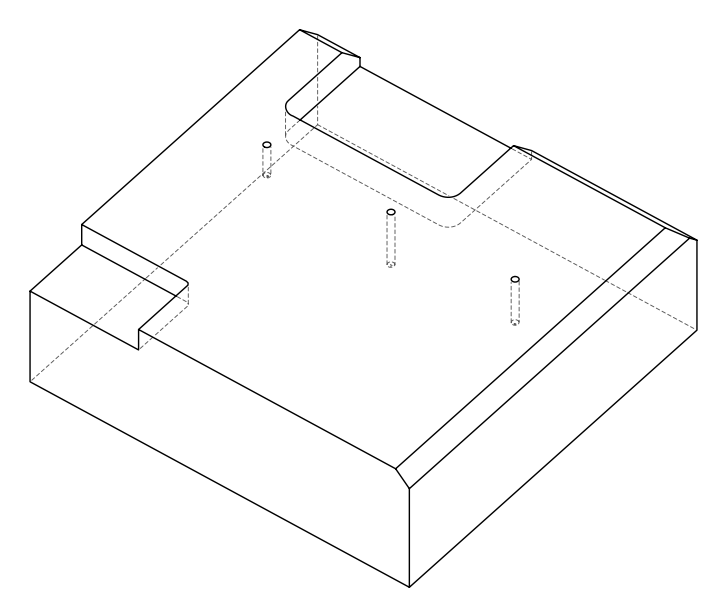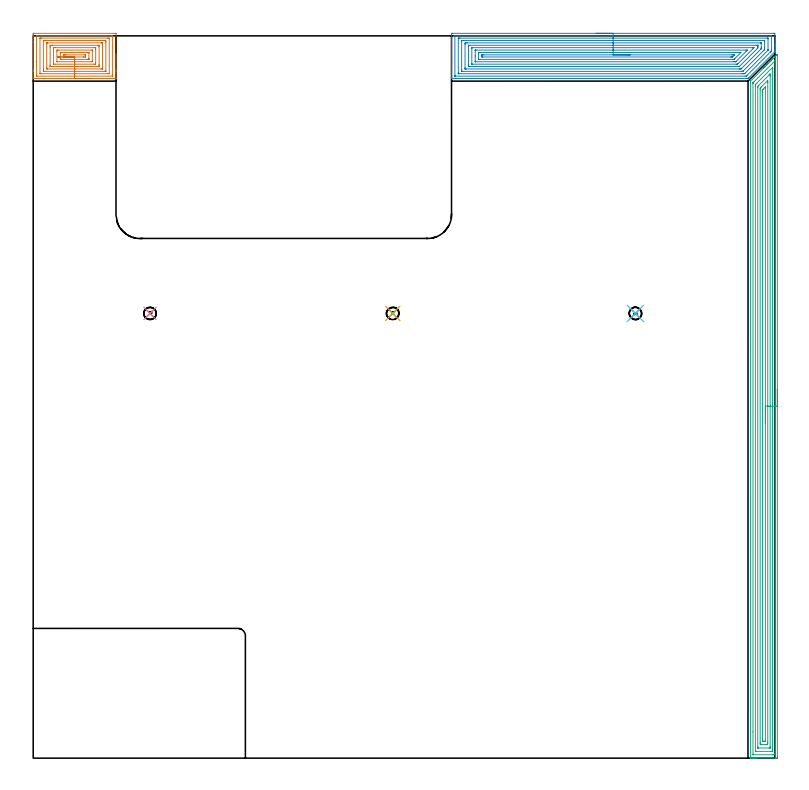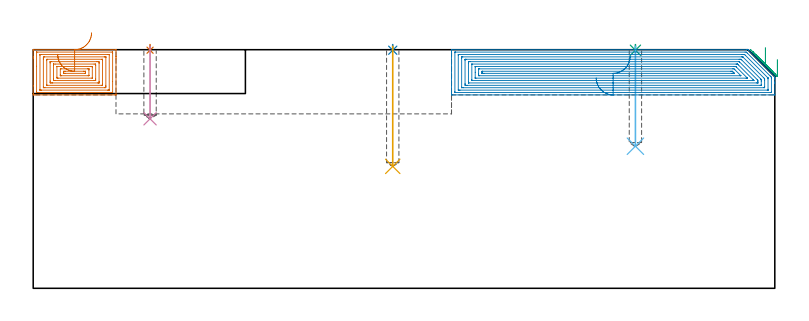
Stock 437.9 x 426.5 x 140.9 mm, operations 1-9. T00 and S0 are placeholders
(PLAN: 11 operations, 4 tool changes, 135.3 min)
(1 SPOT_DRILL | STEP1POCKET | NXT0321_9005460120000 | 0.03 min | 0 mm3)
(2 SPOT_DRILL_1 | STEP1POCKET_1 | NXT0321_9005460120000 | 0.03 min | 0 mm3)
(3 SPOT_DRILL_2 | STEP1POCKET_2 | NXT0321_9005460120000 | 0.03 min | 1 mm3)
(4 DRILL_BLIND_HOLE_INTO_CENTER | STEP1POCKET | UGT0301_468 | 0.17 min | 1630 mm3)
(5 DRILL_BLIND_HOLE_INTO_CENTER_1 | STEP1POCKET_1 | UGT0301_468 | 0.29 min | 2793 mm3)
(6 DRILL_BLIND_HOLE_INTO_CENTER_2 | STEP1POCKET_2 | UGT0301_468 | 0.24 min | 2301 mm3)
(7 AREA_MILL | FG_CHAMFER_SURFACE | UGT0205_001 | 4.25 min | 20425 mm3)
(8 AREA_MILL_1 | FG_CHAMFER_SURFACE_1 | UGT0205_001 | 15.23 min | 71029 mm3)
(9 AREA_MILL_2 | FG_CHAMFER_SURFACE_2 | UGT0205_001 | 19.86 min | 50571 mm3)
(10 MILL_CORNER_NOTCH_RECTANGULAR | CORNER_NOTCH_RECTANGULAR | NXT0201_009 | Follow Part, ap 2, ae 75% | 50.46 min | 248501 mm3)
(11 MILL_SLOT | SLOT_PARTIAL_RECTANGULAR | UGT0201_094 | Follow Part, ap 5, ae 75% | 44.72 min | 888808 mm3)
(TOOL NXT0321_9005460120000 | NC Spot Drill, 142deg, 12mm, Carbide, Uncoated | D12 PA142 FL30 Z2)
(TOOL UGT0301_468 | Carbide Drill 7.3 mm | D7.3 PA118 FL69 Z2)
(TOOL UGT0205_001 | Chamfer Mill 20 x 3 x 45 deg. | D20 FL50 Z2)
(TOOL NXT0201_009 | ENDMILL 8mm [2P460-0800-NA 1630] | D8 FL26 Z6)
(TOOL UGT0201_094 | End mill 20 mm | D20 FL38 Z4)
(OP 1 SPOT_DRILL)
G17 G21 G94 G90
T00 M6
G54
G17 G0 G90 X69. Y262.6 S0 M3
G43 Z150.9 H0
G94 G81 G98 Z140.586 F250. R143.9
G80
M5
M2
(OP 2 SPOT_DRILL_1)
G17 G21 G94 G90
T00 M6
G54
G17 G0 G90 X212.3 Y262.6 S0 M3
G43 Z150.9 H0
G94 G81 G98 Z140.586 F250. R143.9
G80
M5
M2
(OP 3 SPOT_DRILL_2)
G17 G21 G94 G90
T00 M6
G54
G17 G0 G90 X355.6 Y262.6 S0 M3
G43 Z150.9 H0
G94 G81 G98 Z140.586 F250. R143.9
G80
M5
M2
(OP 4 DRILL_BLIND_HOLE_INTO_CENTER)
G17 G21 G94 G90
T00 M6
G54
G17 G0 G90 X69. Y262.6 S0 M3
G43 Z150.9 H0
G94 G81 G98 Z100.1 F250. R142.9
G80
M5
M2
(OP 5 DRILL_BLIND_HOLE_INTO_CENTER_1)
G17 G21 G94 G90
T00 M6
G54
G17 G0 G90 X212.3 Y262.6 S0 M3
G43 Z150.9 H0
G94 G81 G98 Z72. F250. R142.9
G80
M5
M2
(OP 6 DRILL_BLIND_HOLE_INTO_CENTER_2)
G17 G21 G94 G90
T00 M6
G54
G17 G0 G90 X355.6 Y262.6 S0 M3
G43 Z150.9 H0
G94 G81 G98 Z83.9 F250. R142.9
G80
M5
M2
(OP 7 AREA_MILL)
G17 G21 G94 G90
T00 M6
G54
G17 G0 G90 X34.45 Y401.3 S1061 M3
G43 Z150.9 H0
G94 G1 X34.412 Z150.028 F250.
X34.298 Z149.163
X34.109 Z148.312
X33.847 Z147.48
X33.513 Z146.674
X33.11 Z145.9
X32.642 Z145.164
X32.11 Z144.472
X31.521 Z143.829
X30.878 Z143.239
X30.186 Z142.708
X29.45 Z142.24
X28.676 Z141.837
X27.87 Z141.503
X27.038 Z141.241
X26.186 Z141.052
X25.322 Z140.938
X24.45 Z140.9
X0.076
X0.01 Y401.305 Z140.892
X0. Y401.475 Z140.723
Y405.504 Z136.694
Y406.237 Z135.957
Y422.696 Z119.5
Y427.124 Z115.072
X0.003 Y427.491 Z114.705
X0.007 Y427.991 Z114.205
X0.017 Y427.993 Z114.204
X0.52 Y428. Z114.2
X48.38
X48.763 Y427.995 Z114.203
X48.89 Y427.991 Z114.205
X48.9 Y427.857 Z114.339
Y406.756 Z135.438
Y406.237 Z135.957
Y405.504 Z136.694
Y405.352 Z136.846
X48.899 Y401.473 Z140.725
X48.89 Y401.305 Z140.893
X48.823 Y401.3 Z140.9
X24.45
Y402.714 Z139.486
X2.273
X2.079 Y402.716 Z139.484
X2.031 Y402.719 Z139.481
X2.014 Y402.721 Z139.479
X2.01 Y402.732 Z139.468
X2.004 Y402.777 Z139.423
X2.001 Y402.821 Z139.379
X2. Y411.108 Z131.092
Y426.011 Z116.189
X2.002 Y426.303 Z115.897
X2.006 Y426.498 Z115.702
X2.01 Y426.567 Z115.633
X2.016 Y426.58 Z115.62
X2.023 Y426.582 Z115.618
X2.076 Y426.584 Z115.616
X2.292 Y426.586 Z115.614
X46.627
X46.821 Y426.584 Z115.616
X46.869 Y426.581 Z115.619
X46.886 Y426.579 Z115.621
X46.89 Y426.568 Z115.632
X46.896 Y426.523 Z115.677
X46.899 Y426.479 Z115.721
X46.9 Y420.112 Z122.088
Y403.289 Z138.911
X46.898 Y402.997 Z139.203
X46.894 Y402.802 Z139.398
X46.89 Y402.733 Z139.467
X46.884 Y402.72 Z139.48
X46.877 Y402.719 Z139.481
X46.824 Y402.716 Z139.484
X46.608 Y402.714 Z139.486
X24.45
Y404.128 Z138.072
X4.951 Y404.129 Z138.071
X4.401 Y404.13 Z138.07
X4.065 Y404.134 Z138.066
X4.026 Y404.135 Z138.065
X4.01 Y404.272 Z137.928
X4.003 Y404.401 Z137.799
X4.001 Y404.466 Z137.734
Y424.963 Z117.237
X4.006 Y425.093 Z117.107
X4.011 Y425.166 Z117.034
X4.024 Y425.168 Z117.032
X4.065 Y425.17 Z117.03
X4.614 Y425.171 Z117.029
X4.951 Y425.172 Z117.028
X43.949 Y425.171 Z117.029
X44.499 Y425.17 Z117.03
X44.835 Y425.167 Z117.033
X44.874 Y425.165 Z117.035
X44.89 Y425.028 Z117.172
X44.897 Y424.899 Z117.301
X44.899 Y424.834 Z117.366
Y404.337 Z137.863
X44.894 Y404.207 Z137.993
X44.889 Y404.134 Z138.066
X44.876 Y404.132 Z138.068
X44.835 Y404.131 Z138.069
X44.286 Y404.129 Z138.071
X43.949 Y404.128 Z138.072
X24.45
Y405.543 Z136.657
X6.724 Y405.544
X6.531 Z136.656
X6.026 Y405.55 Z136.65
X6.004 Y406.071 Z136.129
X6.002 Y406.237 Z135.963
X6. Y406.96 Z135.24
Y423.425 Z118.775
X6.002 Y423.605 Z118.595
X6.005 Y423.696 Z118.504
X6.01 Y423.739 Z118.461
X6.014 Y423.751 Z118.449
X6.034 Y423.752 Z118.448
X6.724 Y423.757 Z118.443
X6.915
X42.176
X42.369 Y423.756 Z118.444
X42.873 Y423.75 Z118.45
X42.896 Y423.229 Z118.971
X42.898 Y423.063 Z119.137
X42.9 Y422.34 Z119.86
Y405.876 Z136.324
X42.898 Y405.695 Z136.505
X42.895 Y405.605 Z136.595
X42.89 Y405.561 Z136.639
X42.886 Y405.549 Z136.651
X42.866 Y405.548 Z136.652
X42.176 Y405.543 Z136.657
X41.985
X24.45
Y406.957 Z135.243
X8.496 Y406.958 Z135.242
X8.331 Y406.96 Z135.24
X8.01 Y406.964 Z135.236
X8.007 Y407.123 Z135.077
X8.001 Y407.618 Z134.582
X8. Y421.787 Z120.413
X8.003 Y422.177 Z120.023
X8.007 Y422.301 Z119.899
X8.01 Y422.329 Z119.871
X8.019 Y422.336 Z119.864
X8.054 Y422.339 Z119.861
X8.165 Y422.342 Z119.858
X8.331 Y422.343 Z119.857
X8.496
X40.238
X40.404 Y422.342 Z119.858
X40.569 Y422.341 Z119.859
X40.89 Y422.336 Z119.864
X40.893 Y422.177 Z120.023
X40.899 Y421.683 Z120.517
X40.9 Y407.513 Z134.687
X40.897 Y407.123 Z135.077
X40.893 Y406.999 Z135.201
X40.89 Y406.971 Z135.229
X40.881 Y406.964 Z135.236
X40.845 Y406.961 Z135.239
X40.735 Y406.959 Z135.241
X40.569 Y406.957 Z135.243
X40.404
X24.45
Y408.371 Z133.829
X10.792
X10.269 Y408.373 Z133.827
X10.095 Y408.376 Z133.824
X10.034 Y408.378 Z133.822
X10.01 Y408.385 Z133.815
X10.007 Y408.446 Z133.754
X10.003 Y408.625 Z133.575
X10.001 Y408.894 Z133.306
X10. Y409.162 Z133.038
Y419.789 Z122.411
X10.002 Y420.406 Z121.794
X10.005 Y420.67 Z121.53
X10.017 Y420.922 Z121.278
X10.269 Y420.925 Z121.275
X10.633 Y420.928 Z121.272
X11.155 Y420.929 Z121.271
X11.518
X38.108
X38.631 Y420.927 Z121.273
X38.805 Y420.924 Z121.276
X38.866 Y420.922 Z121.278
X38.89 Y420.915 Z121.285
X38.893 Y420.854 Z121.346
X38.897 Y420.675 Z121.525
X38.899 Y420.406 Z121.794
X38.9 Y420.138 Z122.062
Y409.511 Z132.689
X38.898 Y408.894 Z133.306
X38.895 Y408.63 Z133.57
X38.883 Y408.378 Z133.822
X38.631 Y408.375 Z133.825
X38.267 Y408.372 Z133.828
X37.745 Y408.371 Z133.829
X37.381
X24.45
Y409.785 Z132.415
X12.928
X12.042 Y409.787 Z132.413
X12.033 Y409.788 Z132.412
X12.01 Y409.807 Z132.393
X12.003 Y409.818 Z132.383
X12. Y410.665 Z131.535
X12.001 Y418.675 Z123.525
X12.042 Y419.508 Z122.692
X12.052 Y419.511 Z122.689
X12.928 Y419.515 Z122.685
X35.972
X36.858 Y419.513 Z122.687
X36.867 Y419.512 Z122.688
X36.89 Y419.493 Z122.707
X36.897 Y419.483 Z122.717
X36.9 Y418.635 Z123.565
X36.899 Y410.625 Z131.575
X36.858 Y409.792 Z132.408
X36.848 Y409.789 Z132.411
X35.972 Y409.785 Z132.415
X24.45
Y411.2 Z131.
X14.047
X14.028 Y411.202 Z130.998
X14.014 Y411.206 Z130.994
X14.009 Y411.229 Z130.971
X14.001 Y411.364 Z130.836
X14. Y417.564 Z124.636
X14.003 Y417.75 Z124.45
X14.01 Y418.093 Z124.107
X14.352 Y418.098 Z124.102
X14.701 Y418.1 Z124.1
X34.853
X34.872 Y418.098 Z124.102
X34.886 Y418.095 Z124.105
X34.891 Y418.071 Z124.129
X34.899 Y417.936 Z124.264
X34.9 Y411.737 Z130.463
X34.897 Y411.551 Z130.649
X34.89 Y411.208 Z130.992
X34.548 Y411.202 Z130.998
X34.199 Y411.2 Z131.
X24.45
Y412.614 Z129.586
X16.473 Y412.615 Z129.585
X16.293 Y412.616 Z129.584
X16.095 Y412.621 Z129.579
X16.01 Y412.626 Z129.574
X16.007 Y412.676 Z129.524
X16.002 Y412.907 Z129.293
X16. Y415.978 Z126.222
X16.001 Y416.45 Z125.75
X16.006 Y416.609 Z125.591
X16.01 Y416.665 Z125.535
X16.016 Y416.68 Z125.52
X16.031 Y416.681 Z125.519
X16.119 Y416.684 Z125.516
X16.473 Y416.686 Z125.514
X16.651
X32.427 Y416.685 Z125.515
X32.607 Y416.684 Z125.516
X32.805 Y416.679 Z125.521
X32.89 Y416.674 Z125.526
X32.893 Y416.624 Z125.576
X32.898 Y416.393 Z125.807
X32.9 Y413.322 Z128.878
X32.899 Y412.85 Z129.35
X32.894 Y412.691 Z129.509
X32.89 Y412.635 Z129.565
X32.884 Y412.62 Z129.58
X32.868 Y412.619 Z129.581
X32.781 Y412.616 Z129.584
X32.427 Y412.614 Z129.586
X32.249
X24.45
Y414.028 Z128.172
X19.132
X18.425
X18.246 Y414.03 Z128.17
X18.067 Y414.033 Z128.167
X18.022 Y414.035 Z128.165
X18.01 Y414.061 Z128.139
X18.005 Y414.126 Z128.074
X18.002 Y414.207 Z127.993
X18.001 Y414.452 Z127.748
X18.007 Y415.093 Z127.107
X18.01 Y415.215 Z126.985
X18.016 Y415.266 Z126.934
X18.071 Y415.268 Z126.932
X18.246 Y415.27 Z126.93
X18.953 Y415.272 Z126.928
X19.132
X30.475
X30.654 Y415.27 Z126.93
X30.833 Y415.267 Z126.933
X30.878 Y415.265 Z126.935
X30.89 Y415.239 Z126.961
X30.895 Y415.175 Z127.025
X30.898 Y415.093 Z127.107
X30.899 Y414.848 Z127.352
X30.893 Y414.207 Z127.993
X30.89 Y414.085 Z128.115
X30.884 Y414.035 Z128.165
X30.829 Y414.032 Z128.168
X30.654 Y414.03 Z128.17
X29.947 Y414.028 Z128.172
X29.768
X24.45
X23.578 Z128.21
X22.714 Z128.324
X21.862 Z128.513
X21.03 Z128.775
X20.224 Z129.109
X19.45 Z129.512
X18.714 Z129.98
X18.022 Z130.512
X17.379 Z131.101
X16.79 Z131.744
X16.258 Z132.436
X15.79 Z133.172
X15.387 Z133.946
X15.053 Z134.752
X14.791 Z135.584
X14.602 Z136.436
X14.488 Z137.3
X14.45 Z138.172
G0 Z150.9
M5
M2
(OP 8 AREA_MILL_1)
G17 G21 G94 G90
T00 M6
G54
G17 G0 G90 X332.45 Y428. S1061 M3
G43 Z150.9 H0
Z124.2
G94 G1 X332.488 Z123.328 F250.
X332.602 Z122.463
X332.791 Z121.612
X333.053 Z120.78
X333.387 Z119.974
X333.79 Z119.2
X334.259 Z118.464
X334.79 Z117.772
X335.379 Z117.129
X336.022 Z116.54
X336.714 Z116.008
X337.45 Z115.54
X338.224 Z115.137
X339.03 Z114.803
X339.862 Z114.541
X340.714 Z114.352
X341.578 Z114.238
X342.45 Z114.2
X437.318
X437.701 Y427.996 Z114.202
X437.89 Y427.991 Z114.205
X437.9 Y427.798 Z114.399
Y421.292 Z120.903
Y420.678 Z121.519
Y420.406 Z121.791
Y418.635 Z123.56
Y418.092 Z124.107
Y417.578 Z124.62
Y417.407 Z124.791
X437.89 Y417.101 Z125.096
X437.796 Y416.995 Z125.202
X422.62 Y401.82 Z140.38
X422.175 Y401.376 Z140.822
X422.101 Y401.306 Z140.892
X421.284 Y401.3 Z140.9
X247.137
X247.008 Y401.303 Z140.888
X247. Y401.32 Z140.87
Y401.612 Z140.587
Y402.151 Z140.047
Y402.695 Z139.5
Y404.738 Z137.46
Y405.351 Z136.843
Y418.039 Z124.158
Y426.913 Z115.284
X247.004 Y427.491 Z114.706
X247.008 Y427.991 Z114.205
X247.076 Y427.994 Z114.203
X247.582 Y428. Z114.2
X342.45
Y426.586 Z115.614
X435.556
X435.756 Y426.582 Z115.618
X435.854 Y426.579 Z115.621
X435.891 Y426.574 Z115.626
X435.893 Y426.543 Z115.657
X435.897 Y426.462 Z115.738
X435.9 Y426.244 Z115.956
X435.899 Y418.275 Z123.925
X435.893 Y417.75 Z124.45
X435.89 Y417.571 Z124.629
X435.813 Y417.475 Z124.725
X435.536 Y417.188 Z125.012
X435.375 Y417.025 Z125.175
X435.214 Y416.864 Z125.336
X421.608 Y403.258 Z138.942
X421.284 Y402.937 Z139.263
X421.158 Y402.82 Z139.38
X421.042 Y402.721 Z139.479
X420.374 Y402.714 Z139.486
X249.344
X249.144 Y402.718 Z139.482
X249.046 Y402.721 Z139.479
X249.01 Y402.726 Z139.474
X249.007 Y402.757 Z139.443
X249.004 Y402.838 Z139.362
X249.001 Y403.056 Z139.144
Y426.08 Z116.12
X249.007 Y426.443 Z115.757
X249.01 Y426.545 Z115.655
X249.018 Y426.58 Z115.62
X249.038 Y426.581 Z115.619
X249.146 Y426.584 Z115.616
X249.364 Y426.586 Z115.614
X249.383
X342.45
Y425.172 Z117.028
X433.416 Y425.171 Z117.029
X433.755 Y425.169 Z117.031
X433.867 Y425.167 Z117.033
X433.881 Y425.165 Z117.035
X433.89 Y425.15 Z117.05
X433.895 Y425.075 Z117.125
X433.898 Y424.978 Z117.222
X433.9 Y424.834 Z117.366
Y424.69 Z117.51
Y418.491 Z123.709
X433.898 Y418.347 Z123.853
X433.89 Y418.058 Z124.142
X433.886 Y417.997 Z124.203
X433.873 Y417.98 Z124.22
X433.84 Y417.942 Z124.258
X433.755 Y417.854 Z124.346
X433.702 Y417.802 Z124.398
X420.367 Y404.466 Z137.734
X420.074 Y404.182 Z138.018
X420.03 Y404.141 Z138.059
X419.954 Y404.135 Z138.065
X419.838 Y404.132 Z138.068
X419.502 Y404.129 Z138.071
X418.951
X418.612 Y404.128 Z138.072
X251.484 Y404.129 Z138.071
X251.145 Y404.131 Z138.069
X251.033 Y404.133 Z138.067
X251.019 Y404.135 Z138.065
X251.01 Y404.15 Z138.05
X251.005 Y404.226 Z137.974
X251.002 Y404.322 Z137.878
X251. Y404.466 Z137.734
Y404.61 Z137.59
X251.001 Y424.977 Z117.223
X251.007 Y425.122 Z117.078
X251.01 Y425.16 Z117.04
X251.021 Y425.165 Z117.035
X251.061 Y425.168 Z117.032
X251.145 Y425.17 Z117.03
X251.697 Y425.171 Z117.029
X252.036 Y425.172 Z117.028
X342.45
Y423.757 Z118.443
X431.276
X431.826 Y423.752 Z118.448
X431.884 Y423.751 Z118.449
X431.89 Y423.674 Z118.526
X431.895 Y423.494 Z118.706
X431.9 Y423.136 Z119.064
Y423.063 Z119.137
Y419.521 Z122.679
X431.898 Y418.71 Z123.49
X431.893 Y418.635 Z123.565
X431.877 Y418.438 Z123.762
X431.748 Y418.304 Z123.896
X431.584 Y418.136 Z124.064
X431.201 Y417.75 Z124.45
X431.142 Y417.691 Z124.509
X419.151 Y405.701 Z136.499
X419.073 Y405.624 Z136.576
X419.023 Y405.579 Z136.621
X418.995 Y405.556 Z136.644
X418.96 Y405.55 Z136.65
X418.612 Y405.545 Z136.655
X418.419 Y405.543 Z136.657
X253.624 Y405.544 Z136.656
X253.074 Y405.548 Z136.652
X253.016 Y405.549 Z136.651
X253.01 Y405.627 Z136.573
X253.005 Y405.806 Z136.394
X253. Y406.164 Z136.036
Y406.237 Z135.963
X253.001 Y423.469 Z118.731
X253.003 Y423.672 Z118.528
X253.006 Y423.723 Z118.477
X253.009 Y423.745 Z118.455
X253.022 Y423.75 Z118.45
X253.123 Y423.753 Z118.447
X253.818 Y423.757 Z118.443
X254.01
X342.45
Y422.343 Z119.857
X429.301
X429.468 Y422.342 Z119.858
X429.801 Y422.338 Z119.862
X429.888 Y422.336 Z119.864
X429.892 Y422.314 Z119.886
X429.896 Y422.262 Z119.938
X429.898 Y422.177 Z120.023
X429.9 Y419.811 Z122.389
X429.899 Y419.521 Z122.679
X429.893 Y418.932 Z123.268
X429.885 Y418.896 Z123.304
X429.868 Y418.874 Z123.326
X429.819 Y418.82 Z123.38
X429.636 Y418.635 Z123.565
X429.469 Y418.468 Z123.732
X418.367 Y407.366 Z134.834
X418.119 Y407.123 Z135.077
X417.983 Y406.993 Z135.207
X417.939 Y406.964 Z135.236
X417.883 Y406.961 Z135.239
X417.721 Y406.959 Z135.241
X416.997 Y406.957 Z135.243
X416.83
X255.599
X255.432 Y406.958 Z135.242
X255.099 Y406.962 Z135.238
X255.012 Y406.964 Z135.236
X255.009 Y406.986 Z135.214
X255.004 Y407.038 Z135.162
X255.002 Y407.123 Z135.077
X255. Y407.718 Z134.482
Y421.292 Z120.908
X255.001 Y421.886 Z120.314
X255.006 Y422.177 Z120.023
X255.01 Y422.32 Z119.88
X255.266 Y422.336 Z119.864
X255.435 Y422.341 Z119.859
X255.599 Y422.342 Z119.858
X256.323 Y422.343 Z119.857
X342.45
Y420.929 Z121.271
X426.994
X427.519 Y420.927 Z121.273
X427.888 Y420.925 Z121.275
X427.892 Y420.922 Z121.278
X427.898 Y420.916 Z121.284
X427.899 Y420.406 Z121.794
X427.898 Y420.03 Z122.17
X427.89 Y419.521 Z122.679
X427.879 Y419.339 Z122.861
X427.793 Y419.249 Z122.951
X427.519 Y418.968 Z123.232
X417.139 Y408.587 Z133.613
X417.034 Y408.485 Z133.715
X416.948 Y408.405 Z133.795
X416.922 Y408.382 Z133.818
X416.894 Y408.378 Z133.822
X416.83 Y408.375 Z133.825
X416.464 Y408.372 Z133.828
X257.906 Y408.371 Z133.829
X257.381 Y408.373 Z133.827
X257.012 Y408.375 Z133.825
X257.008 Y408.378 Z133.822
X257.002 Y408.384 Z133.816
X257.001 Y408.894 Z133.306
X257. Y409.272 Z132.928
X257.001 Y420.406 Z121.794
X257.002 Y420.783 Z121.417
X257.009 Y420.91 Z121.29
X257.012 Y420.923 Z121.277
X257.021 Y420.925 Z121.275
X257.052 Y420.927 Z121.273
X257.118 Y420.928 Z121.272
X257.381 Y420.929 Z121.271
X342.45
Y419.515 Z122.685
X424.84
X425.285 Y419.513 Z122.687
X425.501 Y419.51 Z122.69
X425.592 Y419.508 Z122.692
X425.57 Y419.479 Z122.721
X425.235 Y419.135 Z123.065
X425.094 Y418.992 Z123.208
X416.354 Y410.252 Z131.948
X415.939 Y409.84 Z132.36
X415.905 Y409.813 Z132.387
X415.874 Y409.792 Z132.408
X415.822 Y409.79 Z132.41
X415.712 Y409.787 Z132.413
X415.491 Y409.786 Z132.414
X415.048 Y409.785 Z132.415
X259.156
X259.053 Y409.79 Z132.41
X259.01 Y409.792 Z132.408
X259.001 Y409.855 Z132.345
Y418.957 Z123.243
X259.005 Y419.28 Z122.92
X259.01 Y419.494 Z122.706
X259.018 Y419.509 Z122.691
X259.025 Y419.511 Z122.689
X259.052 Y419.513 Z122.687
X259.162 Y419.515 Z122.685
X342.45
Y418.1 Z124.1
X420.931
X421.284 Y418.099 Z124.101
X421.637 Y418.095 Z124.105
X421.72 Y418.094 Z124.106
X421.571 Y417.929 Z124.271
X421.46 Y417.809 Z124.391
X421.402 Y417.75 Z124.45
X421.344 Y417.69 Z124.51
X415.126 Y411.473 Z130.727
X415.048 Y411.397 Z130.803
X414.894 Y411.253 Z130.947
X414.842 Y411.206 Z130.994
X414.779 Y411.205 Z130.995
X414.509 Y411.201 Z130.999
X414.158 Y411.2 Z131.
X413.62
X261.296
X261.104 Y411.201 Z130.999
X261.024 Y411.204 Z130.996
X261.014 Y411.206 Z130.994
X261.01 Y411.215 Z130.985
X261.004 Y411.254 Z130.946
X261.001 Y411.334 Z130.866
X261. Y411.494 Z130.706
Y414.622 Z127.578
Y417.75 Z124.45
X261.001 Y417.957 Z124.243
X261.003 Y418.061 Z124.139
X261.006 Y418.086 Z124.114
X261.009 Y418.093 Z124.107
X261.029 Y418.095 Z124.105
X261.128 Y418.098 Z124.102
X261.482 Y418.1 Z124.1
X342.45
Y416.686 Z125.514
X417.433
X417.721 Y416.685 Z125.515
X417.783 Y416.683 Z125.517
X417.853 Y416.68 Z125.52
X417.816 Y416.624 Z125.576
X417.78 Y416.578 Z125.622
X417.77 Y416.567 Z125.633
X414.342 Y413.138 Z129.062
X414.158 Y412.956 Z129.244
X413.892 Y412.7 Z129.5
X413.796 Y412.621 Z129.579
X413.088 Y412.614 Z129.586
X263.437
X263.192 Y412.616 Z129.584
X263.07 Y412.618 Z129.582
X263.017 Y412.62 Z129.58
X263.01 Y412.657 Z129.543
X263.002 Y413.047 Z129.153
X263. Y415.705 Z126.495
X263.001 Y415.978 Z126.222
X263.005 Y416.586 Z125.614
X263.01 Y416.672 Z125.528
X263.083 Y416.679 Z125.521
X263.26 Y416.682 Z125.518
X263.616 Y416.685 Z125.515
X342.45 Y416.686 Z125.514
Y415.272 Z126.928
X412.556
X413.267 Y415.271 Z126.929
X413.981 Y415.269 Z126.931
X413.985 Y415.266 Z126.934
X413.996 Y415.254 Z126.946
X413.841 Y415.093 Z127.107
X413.557 Y414.804 Z127.396
X413.267 Y414.513 Z127.687
X413.114 Y414.359 Z127.841
X412.961 Y414.207 Z127.993
X412.843 Y414.092 Z128.108
X412.798 Y414.051 Z128.149
X412.779 Y414.037 Z128.163
X412.736 Y414.034 Z128.166
X412.555 Y414.03 Z128.17
X412.376 Y414.029 Z128.171
X411.666 Y414.028 Z128.172
X265.398
X265.217 Y414.03 Z128.17
X265.097 Y414.032 Z128.168
X265.011 Y414.035 Z128.165
X265.008 Y414.076 Z128.124
X265.004 Y414.207 Z127.993
X265.001 Y414.602 Z127.598
Y415.093 Z127.107
X265.003 Y415.192 Z127.008
X265.006 Y415.24 Z126.96
X265.009 Y415.26 Z126.94
X265.039 Y415.265 Z126.935
X265.22 Y415.27 Z126.93
X265.398 Y415.271 Z126.929
X266.108 Y415.272 Z126.928
X342.45
X343.322 Z126.966
X344.187 Z127.08
X345.038 Z127.269
X345.87 Z127.531
X346.676 Z127.865
X347.45 Z128.268
X348.186 Z128.736
X348.878 Z129.267
X349.521 Z129.857
X350.11 Z130.5
X350.642 Z131.192
X351.11 Z131.928
X351.513 Z132.702
X351.847 Z133.508
X352.109 Z134.34
X352.298 Z135.191
X352.412 Z136.056
X352.45 Z136.928
G0 Z150.9
M5
M2
(OP 9 AREA_MILL_2)
G17 G21 G94 G90
T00 M6
G54
G17 G0 G90 X439.4 Y217.8 S1061 M3
G43 Z150.9 H0
Z135.1
G94 G1 Y217.762 Z134.228 F250.
Y217.648 Z133.364
Y217.459 Z132.512
Y217.197 Z131.68
Y216.863 Z130.874
Y216.46 Z130.1
Y215.991 Z129.364
Y215.46 Z128.672
Y214.871 Z128.029
Y214.228 Z127.44
Y213.536 Z126.908
Y212.8 Z126.44
Y212.026 Z126.037
Y211.22 Z125.703
Y210.388 Z125.441
Y209.536 Z125.252
Y208.672 Z125.138
Y207.8 Z125.1
X439.399 Y0.614 Z125.101
X439.396 Y0.187 Z125.102
X439.392 Y0.01 Z125.106
X438.976 Y0. Z125.522
X427.267 Z137.228
X426.663 Z137.831
X426.113 Z138.384
X425.783 Z138.713
X425.233 Z139.263
X424.904 Z139.591
X423.917 Z140.582
X423.606 Y0.01 Z140.893
X423.6 Y0.167 Z140.9
Y398.911
X423.604 Y399.8 Z140.896
X423.606 Y399.804 Z140.894
X431.06 Y407.262 Z133.436
X431.194 Y407.395 Z133.303
X431.363 Y407.564 Z133.134
X431.5 Y407.702 Z132.996
X431.641 Y407.842 Z132.857
X431.797 Y407.998 Z132.701
X431.94 Y408.142 Z132.556
X432.087 Y408.288 Z132.41
X432.23 Y408.431 Z132.268
X432.379 Y408.582 Z132.116
X432.861 Y409.06 Z131.639
X433.13 Y409.33 Z131.369
X433.259 Y409.461 Z131.237
X433.623 Y409.823 Z130.877
X433.782 Y409.982 Z130.718
X434.022 Y410.223 Z130.476
X434.138 Y410.34 Z130.358
X434.703 Y410.903 Z129.797
X434.915 Y411.116 Z129.583
X435.018 Y411.22 Z129.478
X435.458 Y411.658 Z129.041
X435.898 Y412.099 Z128.599
X436.107 Y412.307 Z128.393
X436.147 Y412.347 Z128.353
X436.777 Y412.979 Z127.719
X436.988 Y413.188 Z127.512
X437.657 Y413.858 Z126.84
X437.829 Y414.029 Z126.671
X437.893 Y414.093 Z126.607
X438.536 Y414.737 Z125.961
X438.671 Y414.871 Z125.829
X438.786 Y414.986 Z125.714
X438.976 Y415.177 Z125.522
X439.082 Y415.284 Z125.415
X439.309 Y415.509 Z125.19
X439.337 Y415.538 Z125.162
X439.382 Y415.582 Z125.116
X439.395 Y415.584 Z125.104
X439.4 Y415.582 Z125.1
Y207.8
X437.986 Z126.514
X437.985 Y2.513 Z126.515
X437.984 Y2.4 Z126.516
X437.979 Y2.019 Z126.521
X437.605 Y2.006 Z126.895
X437.217 Y2.002 Z127.283
X436.731 Y2. Z127.769
X425.099 Y2.001 Z139.401
X425.068 Y2.003 Z139.432
X425.037 Y2.009 Z139.463
X425.021 Y2.014 Z139.479
X425.02 Y2.038 Z139.48
X425.015 Y2.287 Z139.485
X425.014 Y15.519 Z139.486
X425.015 Y398.409 Z139.485
X425.016 Y398.604 Z139.484
X425.019 Y398.701 Z139.481
X425.021 Y398.747 Z139.479
X425.037 Y398.776 Z139.463
X425.165 Y398.911 Z139.335
X425.475 Y399.224 Z139.025
X425.783 Y399.533 Z138.717
X437.76 Y411.509 Z126.74
X437.883 Y411.63 Z126.617
X437.966 Y411.708 Z126.534
X437.977 Y411.717 Z126.523
X437.98 Y411.669 Z126.52
X437.984 Y411.528 Z126.516
X437.985 Y411.414 Z126.515
X437.986 Y411.269 Z126.514
Y207.8
X436.572 Z127.928
X436.571 Y4.841 Z127.929
X436.569 Y4.186 Z127.931
X436.567 Y4.068 Z127.933
X436.565 Y4.017 Z127.935
X436.513 Y4.008 Z127.987
X436.337 Y4.004 Z128.163
X435.641 Y4. Z128.859
X435.458 Z129.042
X426.845 Y4.001 Z137.655
X426.663 Y4.003 Z137.837
X426.48 Y4.008 Z138.02
X426.435 Y4.011 Z138.065
X426.433 Y4.044 Z138.067
X426.43 Y4.107 Z138.07
X426.429 Y4.186 Z138.071
Y4.424
X426.428 Y396.47 Z138.072
X426.429 Y397.125 Z138.071
X426.431 Y397.361 Z138.069
X426.435 Y397.6 Z138.065
X426.443 Y397.732 Z138.057
X426.69 Y397.991 Z137.81
X436.542 Y407.842 Z127.958
X436.554 Y407.849 Z127.946
X436.564 Y407.854 Z127.936
X436.566 Y407.842 Z127.934
X436.57 Y407.687 Z127.93
X436.571 Y407.604 Z127.929
Y406.949
X436.572 Y207.8 Z127.928
X435.157 Z129.343
Y6.865
X435.155 Y6.279 Z129.345
X435.152 Y6.081 Z129.348
X435.151 Y6.018 Z129.349
X435.11 Y6.01 Z129.39
X435.004 Y6.007 Z129.496
X434.578 Y6. Z129.922
X428.394 Z136.106
X427.994 Y6.004 Z136.506
X427.895 Y6.007 Z136.605
X427.851 Y6.01 Z136.649
X427.849 Y6.043 Z136.651
X427.846 Y6.133 Z136.654
X427.843 Y6.559 Z136.657
Y395.927
X427.844 Y396.232 Z136.656
X427.847 Y396.526 Z136.653
X427.85 Y396.669 Z136.65
X427.911 Y396.751 Z136.589
X428.275 Y397.125 Z136.225
X428.348 Y397.2 Z136.152
X434.578 Y403.43 Z129.922
X434.997 Y403.845 Z129.503
X435.061 Y403.907 Z129.439
X435.147 Y403.986 Z129.353
X435.151 Y403.871 Z129.349
X435.155 Y403.684 Z129.345
X435.157 Y403.377 Z129.343
Y402.789
Y207.8
X433.743 Z130.757
Y9.499
X433.741 Y8.651 Z130.759
X433.74 Y8.609 Z130.76
X433.699 Y8.01 Z130.801
X433.457 Y8.004 Z131.043
X432.819 Y8.001 Z131.681
X432.581 Y8. Z131.919
X429.941 Y8.002 Z134.559
X429.301 Y8.01 Z135.199
X429.261 Y8.651 Z135.239
X429.259 Y8.694 Z135.241
X429.257 Y9.544 Z135.243
Y394.491
X429.261 Y395.339 Z135.239
X429.263 Y395.378 Z135.237
X429.301 Y395.691 Z135.199
X429.567 Y395.963 Z134.933
X429.831 Y396.232 Z134.669
X433.404 Y399.804 Z131.096
X433.555 Y399.951 Z130.945
X433.699 Y400.088 Z130.801
X433.736 Y399.804 Z130.764
X433.739 Y399.763 Z130.761
X433.743 Y398.911 Z130.757
Y398.866
Y207.8
X432.329 Z132.171
Y10.437
X432.328 Y10.043 Z132.172
X432.325 Y10.017 Z132.175
X432.323 Y10.011 Z132.177
X432.316 Y10.007 Z132.184
X432.263 Y10.003 Z132.237
X432.155 Y10.001 Z132.345
X431.94 Y10. Z132.56
X430.917 Y10.001 Z133.583
X430.802 Y10.003 Z133.698
X430.726 Y10.006 Z133.774
X430.686 Y10.01 Z133.814
X430.678 Y10.044 Z133.822
X430.674 Y10.437 Z133.826
X430.672 Y10.831 Z133.828
X430.671 Y391.269 Z133.829
Y393.055
X430.672 Y393.553 Z133.828
X430.674 Y393.946 Z133.826
X430.678 Y394.446 Z133.822
X430.691 Y394.632 Z133.809
X430.783 Y394.727 Z133.717
X431.06 Y395.011 Z133.44
X432.28 Y396.232 Z132.22
X432.298 Y396.248 Z132.202
X432.311 Y396.256 Z132.189
X432.323 Y396.261 Z132.177
X432.325 Y396.249 Z132.175
X432.327 Y396.232 Z132.173
X432.328 Y396.19 Z132.172
X432.329 Y395.837 Z132.171
Y207.8
Y206.928 Z132.209
Y206.063 Z132.323
Y205.212 Z132.512
Y204.38 Z132.774
Y203.574 Z133.108
Y202.8 Z133.511
Y202.064 Z133.98
Y201.372 Z134.511
Y200.729 Z135.1
Y200.14 Z135.743
Y199.608 Z136.435
Y199.14 Z137.171
Y198.737 Z137.945
Y198.403 Z138.751
Y198.141 Z139.583
Y197.952 Z140.435
Y197.838 Z141.3
Y197.8 Z142.171
G0 Z150.9
M5
M2
